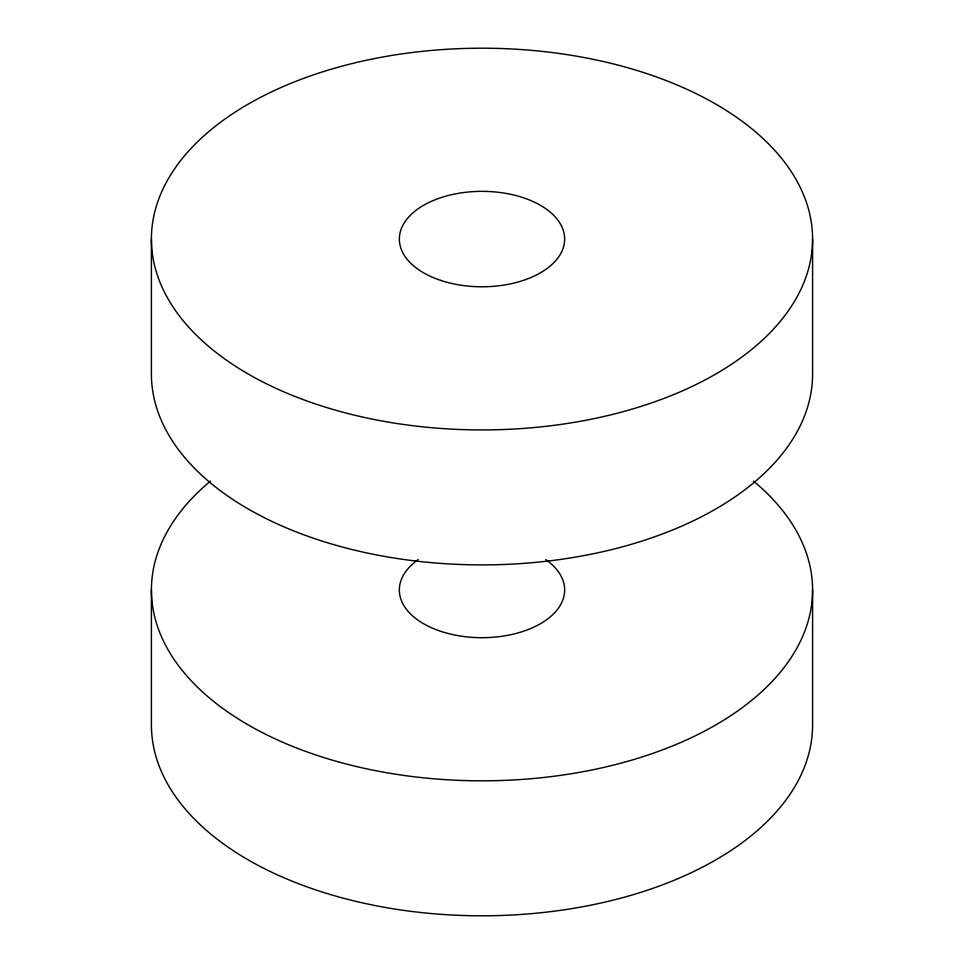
<?xml version="1.0" encoding="UTF-8"?>
<svg xmlns="http://www.w3.org/2000/svg" width="964" height="964" viewBox="0 0 964 964"><rect width="100%" height="100%" fill="white"/><g stroke="black" fill="none" stroke-linecap="round" stroke-linejoin="round"><path stroke-width="1.45" d="M812.592 239.06A330.592 190.86 0 0 1 316.71 404.362A330.592 190.86 0 0 1 316.71 73.77A330.592 190.86 0 0 1 812.592 239.06L812.592 374.032A330.592 190.86 0 0 1 482 564.892A330.592 190.86 0 0 1 151.408 374.032L151.408 239.06M812.592 589.968L812.592 724.94A330.592 190.86 0 0 1 482 915.8A330.592 190.86 0 0 1 151.408 724.94L151.408 589.968M753.595 481.157A330.592 190.86 0 0 1 701.431 732.724A330.592 190.86 0 0 1 262.57 732.724A330.592 190.86 0 0 1 210.405 481.157M545.72 559.578A82.651 47.718 0 0 1 538.563 624.768A82.651 47.718 0 0 1 425.437 624.768A82.651 47.718 0 0 1 418.28 559.578M440.681 280.391A82.651 47.718 0 0 0 564.651 239.06A82.651 47.718 0 0 0 440.681 197.74A82.651 47.718 0 0 0 440.681 280.391"/></g></svg>
